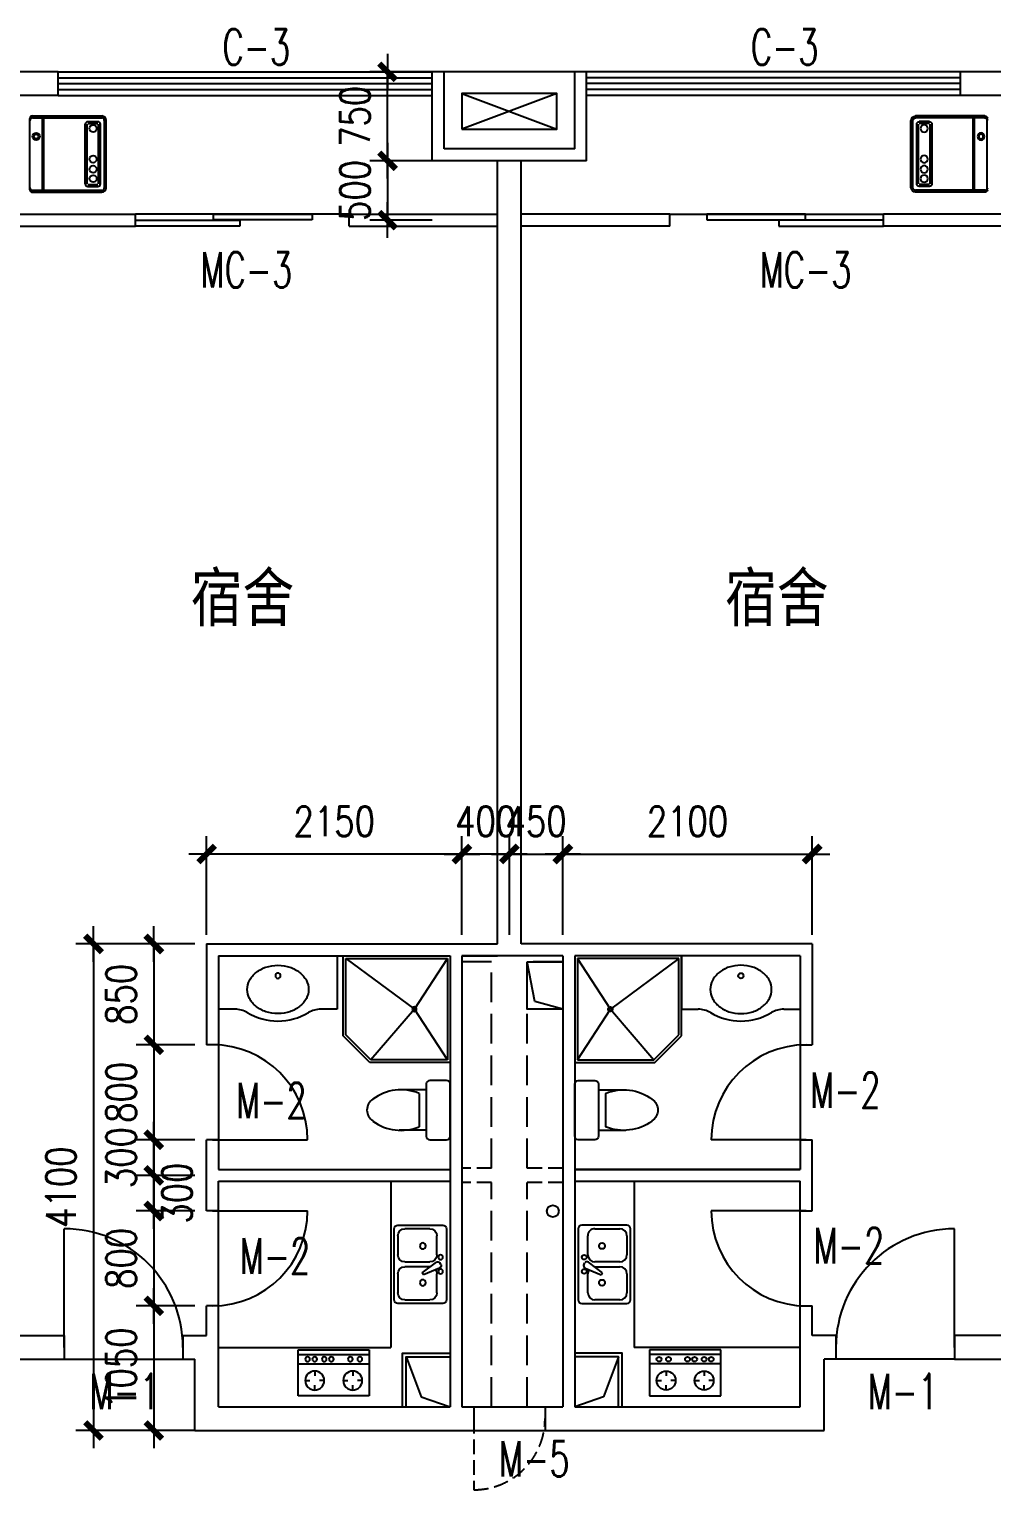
# Model space of a CAD drawing. Extents: x -357449 to -117302, y 127569 to 244935.
# Drawn here: x -317784 to -309677, y 182721 to 195030 of the extents above; entities that cross this region are included whole.
import ezdxf

# ---------------------------------------------------------------- set-up
doc = ezdxf.new("R2010")
doc.units = 0
doc.header["$MEASUREMENT"] = 0
doc.linetypes.add('DASH', pattern=[0.35, 0.25, -0.1])
doc.layers.get('0').update_dxf_attribs({"linetype": 'CONTINUOUS'})
doc.layers.get('DEFPOINTS').update_dxf_attribs({"linetype": 'CONTINUOUS'})
for name, color, linetype in [('1', 8, 'CONTINUOUS'), ('DIM', 7, 'CONTINUOUS'), ('F', 31, 'CONTINUOUS'), ('JAJU', 8, 'CONTINUOUS'), ('WALL', 1, 'CONTINUOUS'), ('WINDOW', 4, 'CONTINUOUS'), ('WINDOWS', 4, 'CONTINUOUS'), ('阳台', 4, 'CONTINUOUS')]:
    doc.layers.add(name, color=color, linetype=linetype)
doc.styles.add('CHINA', font='SimSun.ttf', dxfattribs={"width": 0.85, "height": 150})
doc.styles.add('DIM_FONT', font='SIMPLEX.shx', dxfattribs={"width": 0.8})
doc.styles.add('FS', font='txt.shx', dxfattribs={"width": 0.66, "height": 150, "bigfont": 'fs.shx'})
doc.dimstyles.get("Standard").update_dxf_attribs({"dimtxt": 375, "dimasz": 1, "dimexe": 150, "dimexo": 0, "dimgap": 200, "dimtad": 1, "dimdec": 0, "dimzin": 0, "dimdsep": 46, "dimtxsty": 'DIM_FONT', "dimblk1": '_DIMX', "dimblk2": '_DIMX', "dimsah": 1, "dimcen": 200, "dimclrd": 256, "dimclre": 256, "dimclrt": 4, "dimadec": 0, "dimazin": 0, "dimtfac": 1, "dimtdec": 0, "dimtix": 1, "dimtmove": 2, "dimatfit": 3, "dimldrblk": '_DIMX', "dimfxl": 0, "dimtolj": 1, "dimtzin": 0, "dimarcsym": 0})

# ---------------------------------------------------------------- blocks, each defined once
blk = doc.blocks.new('A$C58910DAE')
for p, q in [((0, 600), (0, 0)), ((390, 600), (0, 600)), ((130, 540), (130, 500)), ((270, 0), (270, 600)), ((350, 0), (350, 600)), ((390, 0), (390, 600)), ((50, 460), (90, 460)), ((130, 380), (130, 420)), ((210, 460), (170, 460)), ((50, 140), (90, 140)), ((130, 220), (130, 180)), ((210, 140), (170, 140)), ((0, 0), (390, 0)), ((130, 60), (130, 100))]:
    blk.add_line(p, q)
for centre, radius in [((130, 460), 80), ((310, 520), 20), ((310, 440), 20), ((310, 280), 20), ((130, 140), 80), ((310, 220), 20), ((310, 140), 20), ((310, 80), 20)]:
    blk.add_circle(centre, radius)
blk = doc.blocks.new('_DIMX')
blk.add_line((-150, 0), (150, 0))
at = {"const_width": 50}
blk.add_lwpolyline([(-70, -70), (70, 70)], dxfattribs=at)
blk = doc.blocks.new('*D943')
at = {"linetype": 'ByBlock'}
for p, q in [((-293754, 225887), (-294757, 225887)), ((-294607, 225886), (-294607, 221788)), ((-293754, 221787), (-294757, 221787))]:
    blk.add_line(p, q, dxfattribs=at)
at = {"layer": 'DEFPOINTS', "color": 0, "linetype": 'ByBlock'}
for p in [(-293754, 225887), (-294607, 221787), (-293754, 221787)]:
    blk.add_point(p, dxfattribs=at)
at = {"linetype": 'ByBlock'}
for p, rotation in [((-294607, 225887), 90), ((-294607, 221787), 270)]:
    blk.add_blockref('_DIMX', p, dxfattribs=dict(at, rotation=rotation))
at = {"color": 4, "linetype": 'ByBlock', "insert": (-294882, 223837), "char_height": 250, "attachment_point": 5, "rotation": 90, "style": 'DIM_FONT'}
blk.add_mtext('\\A1;4100', dxfattribs=at)
blk = doc.blocks.new('*D937')
at = {"linetype": 'ByBlock'}
for p, q in [((-293754, 222837), (-294249, 222837)), ((-294099, 222836), (-294099, 221788)), ((-293754, 221787), (-294249, 221787))]:
    blk.add_line(p, q, dxfattribs=at)
at = {"layer": 'DEFPOINTS', "color": 0, "linetype": 'ByBlock'}
for p in [(-293754, 222837), (-294099, 221787), (-293754, 221787)]:
    blk.add_point(p, dxfattribs=at)
at = {"linetype": 'ByBlock'}
for p, rotation in [((-294099, 222837), 90), ((-294099, 221787), 270)]:
    blk.add_blockref('_DIMX', p, dxfattribs=dict(at, rotation=rotation))
at = {"color": 4, "linetype": 'ByBlock', "insert": (-294374, 222312), "char_height": 250, "attachment_point": 5, "rotation": 90, "style": 'DIM_FONT'}
blk.add_mtext('\\A1;1050', dxfattribs=at)
blk = doc.blocks.new('*D895')
at = {"linetype": 'ByBlock'}
for p, q in [((-293654, 225965), (-293654, 226795)), ((-291504, 225965), (-291504, 226795)), ((-291505, 226645), (-293653, 226645))]:
    blk.add_line(p, q, dxfattribs=at)
at = {"layer": 'DEFPOINTS', "color": 0, "linetype": 'ByBlock'}
for p in [(-293654, 226645), (-293654, 225965), (-291504, 225965)]:
    blk.add_point(p, dxfattribs=at)
at = {"linetype": 'ByBlock', "rotation": 180}
blk.add_blockref('_DIMX', (-293654, 226645), dxfattribs=at)
at = {"linetype": 'ByBlock'}
blk.add_blockref('_DIMX', (-291504, 226645), dxfattribs=at)
at = {"color": 4, "linetype": 'ByBlock', "insert": (-292579, 226920), "char_height": 250, "attachment_point": 5, "style": 'DIM_FONT'}
blk.add_mtext('\\A1;2150', dxfattribs=at)
blk = doc.blocks.new('*D942')
at = {"linetype": 'ByBlock'}
for p, q in [((-293754, 223937), (-294249, 223937)), ((-294099, 223938), (-294099, 223939)), ((-294099, 223937), (-294099, 223637)), ((-294099, 223937), (-294099, 223637)), ((-293754, 223637), (-294249, 223637)), ((-294099, 223636), (-294099, 223635))]:
    blk.add_line(p, q, dxfattribs=at)
at = {"layer": 'DEFPOINTS', "color": 0, "linetype": 'ByBlock'}
for p in [(-293754, 223937), (-294099, 223637), (-293754, 223637)]:
    blk.add_point(p, dxfattribs=at)
at = {"linetype": 'ByBlock'}
for p, rotation in [((-294099, 223937), 270), ((-294099, 223637), 90)]:
    blk.add_blockref('_DIMX', p, dxfattribs=dict(at, rotation=rotation))
at = {"color": 4, "linetype": 'ByBlock', "insert": (-293904, 223787), "char_height": 250, "attachment_point": 5, "rotation": 90, "style": 'DIM_FONT'}
blk.add_mtext('\\A1;300', dxfattribs=at)
blk = doc.blocks.new('*D941')
at = {"linetype": 'ByBlock'}
for p, q in [((-293754, 223637), (-294249, 223637)), ((-294099, 223638), (-294099, 223639)), ((-294099, 223637), (-294099, 222837)), ((-293754, 222837), (-294249, 222837)), ((-294099, 222836), (-294099, 222835))]:
    blk.add_line(p, q, dxfattribs=at)
at = {"layer": 'DEFPOINTS', "color": 0, "linetype": 'ByBlock'}
for p in [(-293754, 223637), (-294099, 222837), (-293754, 222837)]:
    blk.add_point(p, dxfattribs=at)
at = {"linetype": 'ByBlock'}
for p, rotation in [((-294099, 223637), 270), ((-294099, 222837), 90)]:
    blk.add_blockref('_DIMX', p, dxfattribs=dict(at, rotation=rotation))
at = {"color": 4, "linetype": 'ByBlock', "insert": (-294374, 223237), "char_height": 250, "attachment_point": 5, "rotation": 90, "style": 'DIM_FONT'}
blk.add_mtext('\\A1;800', dxfattribs=at)
blk = doc.blocks.new('*D940')
at = {"linetype": 'ByBlock'}
for p, q in [((-293754, 224237), (-294249, 224237)), ((-294099, 224238), (-294099, 224239)), ((-294099, 224237), (-294099, 223937)), ((-293754, 223937), (-294249, 223937)), ((-294099, 223936), (-294099, 223935))]:
    blk.add_line(p, q, dxfattribs=at)
at = {"layer": 'DEFPOINTS', "color": 0, "linetype": 'ByBlock'}
for p in [(-293754, 224237), (-294099, 223937), (-293754, 223937)]:
    blk.add_point(p, dxfattribs=at)
at = {"linetype": 'ByBlock'}
for p, rotation in [((-294099, 224237), 270), ((-294099, 223937), 90)]:
    blk.add_blockref('_DIMX', p, dxfattribs=dict(at, rotation=rotation))
at = {"color": 4, "linetype": 'ByBlock', "insert": (-294374, 224087), "char_height": 250, "attachment_point": 5, "rotation": 90, "style": 'DIM_FONT'}
blk.add_mtext('\\A1;300', dxfattribs=at)
blk = doc.blocks.new('*D939')
at = {"linetype": 'ByBlock'}
for p, q in [((-293754, 225037), (-294249, 225037)), ((-294099, 225038), (-294099, 225039)), ((-294099, 225037), (-294099, 224237)), ((-293754, 224237), (-294249, 224237)), ((-294099, 224236), (-294099, 224235))]:
    blk.add_line(p, q, dxfattribs=at)
at = {"layer": 'DEFPOINTS', "color": 0, "linetype": 'ByBlock'}
for p in [(-293754, 225037), (-294099, 224237), (-293754, 224237)]:
    blk.add_point(p, dxfattribs=at)
at = {"linetype": 'ByBlock'}
for p, rotation in [((-294099, 225037), 270), ((-294099, 224237), 90)]:
    blk.add_blockref('_DIMX', p, dxfattribs=dict(at, rotation=rotation))
at = {"color": 4, "linetype": 'ByBlock', "insert": (-294374, 224637), "char_height": 250, "attachment_point": 5, "rotation": 90, "style": 'DIM_FONT'}
blk.add_mtext('\\A1;800', dxfattribs=at)
blk = doc.blocks.new('*D938')
at = {"linetype": 'ByBlock'}
for p, q in [((-293754, 225887), (-294249, 225887)), ((-294099, 225886), (-294099, 225038)), ((-293754, 225037), (-294249, 225037))]:
    blk.add_line(p, q, dxfattribs=at)
at = {"layer": 'DEFPOINTS', "color": 0, "linetype": 'ByBlock'}
for p in [(-293754, 225887), (-294099, 225037), (-293754, 225037)]:
    blk.add_point(p, dxfattribs=at)
at = {"linetype": 'ByBlock'}
for p, rotation in [((-294099, 225887), 90), ((-294099, 225037), 270)]:
    blk.add_blockref('_DIMX', p, dxfattribs=dict(at, rotation=rotation))
at = {"color": 4, "linetype": 'ByBlock', "insert": (-294374, 225462), "char_height": 250, "attachment_point": 5, "rotation": 90, "style": 'DIM_FONT'}
blk.add_mtext('\\A1;850', dxfattribs=at)
blk = doc.blocks.new('A$C5E2968BE')
for p, q in [((622, 643), (38, 643)), ((622, 627), (38, 627)), ((525, 627), (525, 16)), ((536, 627), (536, 16)), ((643, 622), (643, 21)), ((0, 606), (0, 38)), ((16, 606), (16, 38)), ((48, 573), (48, 70)), ((64, 573), (64, 70)), ((155, 595), (70, 595)), ((155, 579), (70, 579)), ((161, 573), (161, 70)), ((177, 573), (177, 70)), ((622, 16), (38, 16)), ((622, 0), (38, 0)), ((155, 64), (70, 64)), ((155, 48), (70, 48))]:
    blk.add_line(p, q)
for centre, radius in [((111, 529), 30), ((111, 449), 30), ((111, 364), 30), ((111, 106), 30), ((590, 173), 30), ((590, 173), 19.3)]:
    blk.add_circle(centre, radius)
for centre, radius, start, end in [((38, 606), 37.5, 90, 180), ((38, 606), 21.4, 90, 180), ((622, 622), 21.4, 0, 90), ((622, 606), 21.4, 0, 90), ((70, 573), 21.4, 90, 180), ((155, 573), 21.4, 0, 90), ((38, 38), 37.5, 180, 270), ((38, 38), 21.4, 180, 270), ((70, 70), 21.4, 180, 270), ((155, 70), 21.4, 270, 0), ((622, 38), 21.4, 270, 0), ((622, 21), 21.4, 270, 0)]:
    blk.add_arc(centre, radius, start, end)
blk = doc.blocks.new('A$C6F837C5C')
at = {"layer": '1'}
blk.add_lwpolyline([(259, 407, 0.078966), (157, 391, 0.088152), (76, 347, 0.105269), (19, 279, 0.121685), (0, 203, 0.121685), (19, 128, 0.105269), (76, 60, 0.088152), (157, 16, 0.078966), (259, 0, 0.078966), (360, 16, 0.088152), (441, 60, 0.105269), (498, 128, 0.121685), (517, 203, 0.121685), (498, 279, 0.105269), (441, 347, 0.088152), (360, 391, 0.078966)], format="xyb", close=True, dxfattribs=at)
blk.add_circle((259, 88), 22, dxfattribs=at)
blk = doc.blocks.new('*D898')
at = {"linetype": 'ByBlock'}
for p, q in [((-290654, 225965), (-290654, 226795)), ((-288554, 225965), (-288554, 226795)), ((-290653, 226645), (-288555, 226645))]:
    blk.add_line(p, q, dxfattribs=at)
at = {"layer": 'DEFPOINTS', "color": 0, "linetype": 'ByBlock'}
for p in [(-288554, 226645), (-290654, 225965), (-288554, 225965)]:
    blk.add_point(p, dxfattribs=at)
at = {"linetype": 'ByBlock', "rotation": 180}
blk.add_blockref('_DIMX', (-290654, 226645), dxfattribs=at)
at = {"linetype": 'ByBlock'}
blk.add_blockref('_DIMX', (-288554, 226645), dxfattribs=at)
at = {"color": 4, "linetype": 'ByBlock', "insert": (-289604, 226920), "char_height": 250, "attachment_point": 5, "style": 'DIM_FONT'}
blk.add_mtext('\\A1;2100', dxfattribs=at)
blk = doc.blocks.new('A$C13156595')
for p, q in [((900, 900), (0, 900)), ((0, 900), (0, 0)), ((877, 877), (22, 877)), ((22, 877), (22, 22)), ((300, 450), (22, 877)), ((877, 877), (300, 450)), ((877, 234), (877, 877)), ((900, 225), (900, 900)), ((22, 22), (300, 450)), ((300, 450), (666, 22)), ((666, 22), (877, 234)), ((675, 0), (900, 225)), ((0, 0), (675, 0)), ((22, 22), (666, 22))]:
    blk.add_line(p, q)
blk.add_circle((300, 450), 18.7)
blk = doc.blocks.new('A$C571F03B5')
for p, q in [((170, 500), (30, 500)), ((0, 470), (0, 30)), ((200, 30), (200, 470)), ((200, 420), (430, 420)), ((260, 110), (260, 390)), ((30, 0), (170, 0)), ((200, 80), (430, 80))]:
    blk.add_line(p, q)
for centre, radius, start, end in [((30, 470), 30, 90, 180), ((170, 470), 30, 0, 90), ((413, 23), 398, 53.3619, 112.5495), ((590, 250), 110, 303.4509, 56.5491), ((413, 477), 398, 247.4505, 306.6381), ((30, 30), 30, 180, 270), ((170, 30), 30, 270, 0)]:
    blk.add_arc(centre, radius, start, end)
at = {"style": 'DIM_FONT', "text_generation_flag": 4, "width": 0.8, "flags": 9}
for tag in ['YSIZE', 'XSIZE']:
    blk.add_attdef(tag, (0, 250), '', height=0.5, rotation=90, dxfattribs=at)
blk = doc.blocks.new('A$C54757736')
for p, q in [((0, 410), (0, 30)), ((630, 440), (30, 440)), ((299, 382), (241, 246)), ((328, 393), (342, 385)), ((660, 30), (660, 410)), ((30, 90), (30, 300)), ((90, 360), (250, 360)), ((241, 246), (259, 236)), ((259, 236), (347, 355)), ((310, 299), (310, 90)), ((350, 90), (350, 300)), ((410, 360), (570, 360)), ((630, 300), (630, 90)), ((250, 30), (90, 30)), ((570, 30), (410, 30)), ((30, 0), (630, 0))]:
    blk.add_line(p, q)
for centre, radius in [((270, 390), 20), ((390, 390), 20), ((175, 240), 25), ((485, 240), 25)]:
    blk.add_circle(centre, radius)
for centre, radius, start, end in [((30, 410), 30, 90, 180), ((318, 375), 20, 60, 159.4623), ((332, 367), 20, 320.5377, 60), ((630, 410), 30, 360, 90), ((90, 300), 60, 90, 180), ((250, 300), 60, 56.607, 90), ((410, 300), 60, 90, 180), ((570, 300), 60, 360, 90), ((30, 30), 30, 180, 270), ((90, 90), 60, 180, 270), ((250, 90), 60, 270, 360), ((410, 90), 60, 180, 270), ((570, 90), 60, 270, 360), ((630, 30), 30, 270, 360)]:
    blk.add_arc(centre, radius, start, end)
blk = doc.blocks.new('*D897')
at = {"linetype": 'ByBlock'}
for p, q in [((-291104, 225965), (-291104, 226795)), ((-290654, 225965), (-290654, 226795)), ((-291105, 226645), (-291106, 226645)), ((-291104, 226645), (-290654, 226645)), ((-290653, 226645), (-290652, 226645))]:
    blk.add_line(p, q, dxfattribs=at)
at = {"layer": 'DEFPOINTS', "color": 0, "linetype": 'ByBlock'}
for p in [(-290654, 226645), (-291104, 225965), (-290654, 225965)]:
    blk.add_point(p, dxfattribs=at)
at = {"linetype": 'ByBlock'}
blk.add_blockref('_DIMX', (-291104, 226645), dxfattribs=at)
at = {"linetype": 'ByBlock', "rotation": 180}
blk.add_blockref('_DIMX', (-290654, 226645), dxfattribs=at)
at = {"color": 4, "linetype": 'ByBlock', "insert": (-290879, 226920), "char_height": 250, "attachment_point": 5, "style": 'DIM_FONT'}
blk.add_mtext('\\A1;450', dxfattribs=at)
blk = doc.blocks.new('*D896')
at = {"linetype": 'ByBlock'}
for p, q in [((-291504, 225965), (-291504, 226795)), ((-291104, 225965), (-291104, 226795)), ((-291505, 226645), (-291506, 226645)), ((-291104, 226645), (-291504, 226645)), ((-291103, 226645), (-291102, 226645))]:
    blk.add_line(p, q, dxfattribs=at)
at = {"layer": 'DEFPOINTS', "color": 0, "linetype": 'ByBlock'}
for p in [(-291504, 226645), (-291504, 225965), (-291104, 225965)]:
    blk.add_point(p, dxfattribs=at)
at = {"linetype": 'ByBlock'}
blk.add_blockref('_DIMX', (-291504, 226645), dxfattribs=at)
at = {"linetype": 'ByBlock', "rotation": 180}
blk.add_blockref('_DIMX', (-291104, 226645), dxfattribs=at)
at = {"color": 4, "linetype": 'ByBlock', "insert": (-291304, 226920), "char_height": 250, "attachment_point": 5, "style": 'DIM_FONT'}
blk.add_mtext('\\A1;400', dxfattribs=at)
blk = doc.blocks.new('*D1077')
at = {"linetype": 'ByBlock'}
for p, q in [((-291754, 232487), (-292280, 232487)), ((-292130, 232488), (-292130, 232489)), ((-292130, 232487), (-292130, 231987)), ((-291754, 231987), (-292280, 231987)), ((-292130, 231986), (-292130, 231985))]:
    blk.add_line(p, q, dxfattribs=at)
at = {"layer": 'DEFPOINTS', "color": 0, "linetype": 'ByBlock'}
for p in [(-291754, 232487), (-292130, 231987), (-291754, 231987)]:
    blk.add_point(p, dxfattribs=at)
at = {"linetype": 'ByBlock'}
for p, rotation in [((-292130, 232487), 270), ((-292130, 231987), 90)]:
    blk.add_blockref('_DIMX', p, dxfattribs=dict(at, rotation=rotation))
at = {"color": 4, "linetype": 'ByBlock', "insert": (-292405, 232237), "char_height": 250, "attachment_point": 5, "rotation": 90, "style": 'DIM_FONT'}
blk.add_mtext('\\A1;500', dxfattribs=at)
blk = doc.blocks.new('*D1059')
at = {"linetype": 'ByBlock'}
for p, q in [((-291754, 233237), (-292280, 233237)), ((-292130, 233238), (-292130, 233239)), ((-292130, 232487), (-292130, 233237)), ((-291754, 232487), (-292280, 232487)), ((-292130, 232486), (-292130, 232485))]:
    blk.add_line(p, q, dxfattribs=at)
at = {"layer": 'DEFPOINTS', "color": 0, "linetype": 'ByBlock'}
for p in [(-292130, 233237), (-291754, 233237), (-291754, 232487)]:
    blk.add_point(p, dxfattribs=at)
at = {"linetype": 'ByBlock'}
for p, rotation in [((-292130, 233237), 270), ((-292130, 232487), 90)]:
    blk.add_blockref('_DIMX', p, dxfattribs=dict(at, rotation=rotation))
at = {"color": 4, "linetype": 'ByBlock', "insert": (-292405, 232862), "char_height": 250, "attachment_point": 5, "rotation": 90, "style": 'DIM_FONT'}
blk.add_mtext('\\A1;750', dxfattribs=at)

msp = doc.modelspace()

# ---------------------------------------------------------------- linework, layer by layer
at = {"layer": '1'}
for p, q in [((-314139.36, 194486.94), (-313339.36, 194186.94)), ((-313339.36, 194486.94), (-314139.36, 194186.94)), ((-315189.36, 187221.04), (-315189.36, 186771.04)), ((-312289.36, 187221.04), (-312289.36, 186771.04)), ((-316049.91, 186771.04), (-316189.36, 186771.04)), ((-315189.36, 186771.04), (-315328.8, 186771.04)), ((-312289.36, 186771.04), (-312149.91, 186771.04)), ((-311428.8, 186771.04), (-311289.36, 186771.04)), ((-314739.36, 185321.04), (-314739.36, 183921.04)), ((-312689.36, 185321.04), (-312689.36, 183921.04)), ((-316189.36, 183921.04), (-314739.36, 183921.04)), ((-311289.36, 183921.04), (-312689.36, 183921.04)), ((-314609.36, 183841.04), (-314481.52, 183505.49)), ((-312819.36, 183841.04), (-312947.2, 183505.49)), ((-314481.52, 183505.49), (-314239.36, 183421.04)), ((-314039.36, 183421.04), (-314039.36, 183221.04)), ((-313439.36, 183421.04), (-313439.36, 183221.04)), ((-312947.2, 183505.49), (-313189.36, 183421.04))]:
    msp.add_line(p, q, dxfattribs=at)
msp.add_lwpolyline([(-314139.36, 194186.94), (-313339.36, 194186.94), (-313339.36, 194486.94), (-314139.36, 194486.94)], close=True, dxfattribs=at)
for points in [[(-314639.36, 183421.04), (-314639.36, 183421.04), (-314639.36, 183871.04), (-314239.36, 183871.04)], [(-314609.36, 183421.04), (-314609.36, 183841.04), (-314239.36, 183841.04)], [(-312789.36, 183421.04), (-312789.36, 183421.04), (-312789.36, 183871.04), (-313189.36, 183871.04)], [(-312819.36, 183421.04), (-312819.36, 183841.04), (-313189.36, 183841.04)]]:
    msp.add_lwpolyline(points, dxfattribs=at)
for centre, radius, start, end in [((-316049.91, 186571.04), 200, 58.997281, 90), ((-315689.36, 187171.04), 500, 238.997281, 301.002719), ((-315328.8, 186571.04), 200, 90, 121.002719), ((-312149.91, 186571.04), 200, 58.997281, 90), ((-311789.36, 187171.04), 500, 238.997281, 301.002719), ((-311428.8, 186571.04), 200, 90, 121.002719)]:
    msp.add_arc(centre, radius, start, end, dxfattribs=at)
at = {"layer": 'DIM'}
msp.add_circle((-313373.69, 185068.88), 50, dxfattribs=at)
at = {"layer": 'JAJU', "color": 8}
for p, q in [((-317539.36, 194521.04), (-314389.36, 194521.04)), ((-309939.36, 194521.04), (-313089.36, 194521.04)), ((-317539.36, 194471.04), (-314389.36, 194471.04)), ((-309939.36, 194471.04), (-313089.36, 194471.04))]:
    msp.add_line(p, q, dxfattribs=at)
at = {"layer": 'WALL'}
for p, q in [((-317539.36, 194671.04), (-318639.36, 194671.04)), ((-317539.36, 194471.04), (-317539.36, 194671.04)), ((-314289.36, 194671.04), (-314389.36, 194671.04)), ((-314389.36, 193921.04), (-314389.36, 194671.04)), ((-314289.36, 194021.04), (-314289.36, 194671.04)), ((-313089.36, 194671.04), (-313189.36, 194671.04)), ((-313189.36, 194021.04), (-313189.36, 194671.04)), ((-313089.36, 193921.04), (-313089.36, 194671.04)), ((-308539.36, 194671.04), (-309939.36, 194671.04)), ((-309939.36, 194471.04), (-309939.36, 194671.04)), ((-317539.36, 194471.04), (-318139.36, 194471.04)), ((-309339.36, 194471.04), (-309939.36, 194471.04)), ((-313189.36, 194021.04), (-314289.36, 194021.04)), ((-313089.36, 193921.04), (-314389.36, 193921.04)), ((-313839.36, 187321.04), (-313839.36, 193921.04)), ((-313639.36, 187321.04), (-313639.36, 193921.04)), ((-316289.36, 187321.04), (-316289.36, 186471.04)), ((-316289.36, 187321.04), (-313839.36, 187321.04)), ((-316189.36, 187221.04), (-314239.36, 187221.04)), ((-316189.36, 187221.04), (-316189.36, 186471.04)), ((-314239.36, 187221.04), (-314239.36, 183421.04)), ((-314139.36, 187221.04), (-314139.36, 183421.04)), ((-313289.36, 187221.04), (-314139.36, 187221.04)), ((-314139.36, 187221.04), (-313839.36, 187221.04)), ((-311189.36, 187321.04), (-313639.36, 187321.04)), ((-313289.36, 187221.04), (-313289.36, 183421.04)), ((-313189.36, 187221.04), (-313189.36, 183421.04)), ((-311289.36, 187221.04), (-313189.36, 187221.04)), ((-311289.36, 187221.04), (-311289.36, 186471.04)), ((-311189.36, 187321.04), (-311189.36, 186471.04)), ((-316189.36, 186471.04), (-316289.36, 186471.04)), ((-311289.36, 186471.04), (-311189.36, 186471.04)), ((-316189.36, 185671.04), (-316289.36, 185671.04)), ((-316289.36, 185071.04), (-316289.36, 185671.04)), ((-316189.36, 185671.04), (-316189.36, 185421.04)), ((-311289.36, 185671.04), (-311189.36, 185671.04)), ((-311289.36, 185671.04), (-311289.36, 185421.04)), ((-311189.36, 185071.04), (-311189.36, 185671.04)), ((-316189.36, 185421.04), (-314239.36, 185421.04)), ((-313189.36, 185421.04), (-311289.36, 185421.04)), ((-311289.36, 185421.04), (-313189.36, 185421.04)), ((-316189.36, 185321.04), (-314239.36, 185321.04)), ((-316189.36, 185071.04), (-316189.36, 185321.04)), ((-313189.36, 185321.04), (-311289.36, 185321.04)), ((-311289.36, 185071.04), (-311289.36, 185321.04)), ((-316189.36, 185071.04), (-316289.36, 185071.04)), ((-311289.36, 185071.04), (-311189.36, 185071.04)), ((-316189.36, 184271.04), (-316289.36, 184271.04)), ((-316289.36, 184021.04), (-316289.36, 184271.04)), ((-316189.36, 183421.04), (-316189.36, 184271.04)), ((-311289.36, 183421.04), (-311289.36, 184271.04)), ((-311289.36, 184271.04), (-311189.36, 184271.04)), ((-311189.36, 184021.04), (-311189.36, 184271.04)), ((-318139.36, 184021.04), (-317489.36, 184021.04)), ((-317489.36, 184021.04), (-317489.36, 183821.04)), ((-316489.36, 184021.04), (-316289.36, 184021.04)), ((-316489.36, 184021.04), (-316489.36, 183821.04)), ((-310989.36, 184021.04), (-311189.36, 184021.04)), ((-310989.36, 184021.04), (-310989.36, 183821.04)), ((-309339.36, 184021.04), (-309989.36, 184021.04)), ((-309989.36, 184021.04), (-309989.36, 183821.04)), ((-318989.36, 183821.04), (-317489.36, 183821.04)), ((-316489.36, 183821.04), (-316389.36, 183821.04)), ((-316389.36, 183221.04), (-316389.36, 183821.04)), ((-311089.36, 183221.04), (-311089.36, 183821.04)), ((-310989.36, 183821.04), (-311089.36, 183821.04)), ((-309989.36, 183821.04), (-308489.36, 183821.04)), ((-316189.36, 183421.04), (-314239.36, 183421.04)), ((-314139.36, 183421.04), (-313289.36, 183421.04)), ((-313189.36, 183421.04), (-311289.36, 183421.04)), ((-316389.36, 183221.04), (-311089.36, 183221.04))]:
    msp.add_line(p, q, dxfattribs=at)
at = {"layer": 'WINDOW'}
for p, q in [((-315089.36, 193471.04), (-316889.36, 193471.04)), ((-312389.36, 193471.04), (-310589.36, 193471.04))]:
    msp.add_line(p, q, dxfattribs=at)
at = {"layer": 'WINDOWS'}
for p, q in [((-317539.36, 194671.04), (-314389.36, 194671.04)), ((-317539.36, 194621.04), (-314389.36, 194621.04)), ((-313189.36, 194671.04), (-314289.36, 194671.04)), ((-309939.36, 194671.04), (-313089.36, 194671.04)), ((-309939.36, 194621.04), (-313089.36, 194621.04)), ((-317539.36, 194571.04), (-314389.36, 194571.04)), ((-309939.36, 194571.04), (-313089.36, 194571.04)), ((-318139.36, 193471.04), (-316889.36, 193471.04)), ((-318139.36, 193371.04), (-316889.36, 193371.04)), ((-316889.36, 193371.04), (-316889.36, 193471.04)), ((-315089.36, 193371.04), (-315089.36, 193471.04)), ((-315089.36, 193471.04), (-313839.36, 193471.04)), ((-315089.36, 193371.04), (-313839.36, 193371.04)), ((-312389.36, 193471.04), (-313639.36, 193471.04)), ((-312389.36, 193371.04), (-313639.36, 193371.04)), ((-312389.36, 193371.04), (-312389.36, 193471.04)), ((-309339.36, 193471.04), (-310589.36, 193471.04)), ((-310589.36, 193371.04), (-310589.36, 193471.04)), ((-309339.36, 193371.04), (-310589.36, 193371.04)), ((-313526.26, 186836.76), (-313589.36, 187171.04)), ((-313289.36, 186771.04), (-313526.26, 186836.76)), ((-316189.36, 186471.04), (-316189.36, 185671.04)), ((-311289.36, 186471.04), (-311289.36, 185671.04)), ((-316239.36, 185671.04), (-315439.36, 185671.04)), ((-311239.36, 185671.04), (-312039.36, 185671.04)), ((-316239.36, 185071.04), (-315439.36, 185071.04)), ((-316189.36, 184271.04), (-316189.36, 185071.04)), ((-311239.36, 185071.04), (-312039.36, 185071.04)), ((-311289.36, 184271.04), (-311289.36, 185071.04)), ((-317489.36, 183921.04), (-317489.36, 184921.04)), ((-309989.36, 183921.04), (-309989.36, 184921.04)), ((-317489.36, 183821.04), (-316489.36, 183821.04)), ((-309989.36, 183821.04), (-310989.36, 183821.04))]:
    msp.add_line(p, q, dxfattribs=at)
for points in [[(-316009.67, 193371.04), (-316889.36, 193371.04), (-316889.36, 193419.78), (-316009.67, 193419.78)], [(-315401.68, 193422.31), (-316231.82, 193422.31), (-316231.82, 193471.04), (-315401.68, 193471.04)], [(-312077.03, 193422.31), (-311246.9, 193422.31), (-311246.9, 193471.04), (-312077.03, 193471.04)], [(-311469.05, 193371.04), (-310589.36, 193371.04), (-310589.36, 193419.78), (-311469.05, 193419.78)], [(-313589.36, 187171.04), (-313289.36, 187171.04), (-313289.36, 186771.04), (-313589.36, 186771.04)]]:
    msp.add_lwpolyline(points, close=True, dxfattribs=at)
for centre, radius, start, end in [((-316239.36, 185671.04), 800, 0, 90), ((-311239.36, 185671.04), 800, 90, 180), ((-316239.36, 185071.04), 800, 270, 0), ((-311239.36, 185071.04), 800, 180, 270), ((-317489.36, 183921.04), 1000, 0, 90), ((-309989.36, 183921.04), 1000, 90, 180)]:
    msp.add_arc(centre, radius, start, end, dxfattribs=at)
at = {"layer": '阳台', "color": 8, "linetype": 'DASH', "ltscale": 1000}
for p, q in [((-313889.36, 187171.04), (-314139.36, 187171.04)), ((-313889.36, 185431.04), (-313889.36, 187171.04)), ((-313289.36, 187171.04), (-313589.36, 187171.04)), ((-313589.36, 185431.04), (-313589.36, 187171.04)), ((-313889.36, 183421.04), (-313889.36, 185311.04)), ((-313589.36, 183421.04), (-313589.36, 185311.04))]:
    msp.add_line(p, q, dxfattribs=at)
at = {"layer": '阳台', "color": 8, "linetype": 'DASH', "ltscale": 500}
for p, q in [((-313889.36, 185431.04), (-314139.36, 185431.04)), ((-313289.36, 185431.04), (-313589.36, 185431.04)), ((-313889.36, 185311.04), (-314139.36, 185311.04)), ((-313289.36, 185311.04), (-313589.36, 185311.04)), ((-314039.36, 183321.04), (-314039.36, 182721.04))]:
    msp.add_line(p, q, dxfattribs=at)
msp.add_arc((-314039.36, 183321.04), 600, 270, 0, dxfattribs=at)

# ---------------------------------------------------------------- block references
at = {"layer": '1'}
for name, p, rotation in [('A$C5E2968BE', (-317135.22, 194298.83), 180), ('A$C6F837C5C', (-311530.86, 187141.04), 180), ('A$C571F03B5', (-314239.36, 186171.04), 180), ('A$C54757736', (-312719.36, 184291.04), 90), ('A$C58910DAE', (-311959.36, 183511.45), 90)]:
    msp.add_blockref(name, p, dxfattribs=dict(at, rotation=rotation))
at = {"layer": '1', "xscale": -1}
for name, p, rotation in [('A$C5E2968BE', (-310357.15, 194298.83), 180), ('A$C6F837C5C', (-315947.86, 187141.04), 180), ('A$C571F03B5', (-313189.36, 186171.04), 180), ('A$C54757736', (-314709.36, 184291.04), 270), ('A$C58910DAE', (-315519.36, 183511.45), 270)]:
    msp.add_blockref(name, p, dxfattribs=dict(at, rotation=rotation))
msp.add_blockref('A$C13156595', (-314239.36, 186321.04), dxfattribs=at)
at = {"layer": '1'}
msp.add_blockref('A$C13156595', (-313189.36, 186321.04), dxfattribs=at)

# ---------------------------------------------------------------- texts
at = {"layer": 'DIM', "style": 'CHINA', "width": 0.8}
for p in [(-316423.94, 190042.55), (-311923.94, 190042.55)]:
    msp.add_text('宿舍', height=400, dxfattribs=at).set_placement(p)
at = {"layer": 'F', "style": 'FS', "width": 0.66}
for s, p in [('C-3', (-316155.47, 194729.58)), ('C-3', (-311705.47, 194729.58)), ('MC-3', (-316341.3, 192851.96)), ('MC-3', (-311631.32, 192851.96)), ('M-2', (-311207.79, 185938.91)), ('M-2', (-316041.84, 185851.48)), ('M-2', (-311177.28, 184628.07)), ('M-2', (-316011.33, 184540.64)), ('M-1', (-317276.96, 183399.56)), ('M-1', (-310722.22, 183399.56)), ('M-5', (-313827.42, 182831.8))]:
    msp.add_text(s, height=300, dxfattribs=at).set_placement(p)

# ---------------------------------------------------------------- dimensions: what is measured, and where the dimension line sits
at = {"layer": 'WINDOW'}
for base, p1, p2, picture, middle in [((-314765.58, 194671.04), (-314389.36, 193921.04), (-314389.36, 194671.04), '*D1059', (-315040.58, 194296.04)), ((-314765.58, 193421.04), (-314389.36, 193921.04), (-314389.36, 193421.04), '*D1077', (-315040.58, 193671.04)), ((-316734.25, 186471.04), (-316389.36, 187321.04), (-316389.36, 186471.04), '*D938', (-317009.25, 186896.04)), ((-316734.25, 185671.04), (-316389.36, 186471.04), (-316389.36, 185671.04), '*D939', (-317009.25, 186071.04)), ((-316734.25, 185371.04), (-316389.36, 185671.04), (-316389.36, 185371.04), '*D940', (-317009.25, 185521.04)), ((-316734.25, 184271.04), (-316389.36, 185071.04), (-316389.36, 184271.04), '*D941', (-317009.25, 184671.04)), ((-316734.25, 183221.04), (-316389.36, 184271.04), (-316389.36, 183221.04), '*D937', (-317009.25, 183746.04))]:
    dim = msp.add_linear_dim(base=base, p1=p1, p2=p2, angle=90, dimstyle='Standard', override={"dimtxt": 250, "dimgap": 150, "dimblk": '_DIMX'}, dxfattribs=at)
    dim.commit()
    dim.dimension.update_dxf_attribs({"geometry": picture, "text_midpoint": middle, "insert": (-22635.49, -38566.22)})
dim = msp.add_linear_dim(base=(-316734.25, 185071.04), p1=(-316389.36, 185371.04), p2=(-316389.36, 185071.04), angle=90, dimstyle='Standard', override={"dimtxt": 250, "dimgap": 150, "dimblk": '_DIMX'}, dxfattribs=at)
dim.commit()
dim.dimension.update_dxf_attribs({"geometry": '*D942', "text_midpoint": (-316539.15, 185221.04), "dimtype": 160, "insert": (-22635.49, -38566.22)})
at = {"layer": 'WINDOWS'}
for base, p1, p2, angle, picture, middle in [((-316289.36, 188078.67), (-314139.36, 187399.08), (-316289.36, 187399.08), 180, '*D895', (-315214.36, 188353.67)), ((-314139.36, 188078.67), (-313739.36, 187399.08), (-314139.36, 187399.08), 180, '*D896', (-313939.36, 188353.67)), ((-313289.36, 188078.67), (-313739.36, 187399.08), (-313289.36, 187399.08), 180, '*D897', (-313514.36, 188353.67)), ((-311189.36, 188078.67), (-313289.36, 187399.08), (-311189.36, 187399.08), 180, '*D898', (-312239.36, 188353.67)), ((-317242.9, 183221.04), (-316389.36, 187321.04), (-316389.36, 183221.04), 90, '*D943', (-317517.9, 185271.04))]:
    dim = msp.add_linear_dim(base=base, p1=p1, p2=p2, angle=angle, dimstyle='Standard', override={"dimtxt": 250, "dimgap": 150, "dimblk": '_DIMX'}, dxfattribs=at)
    dim.commit()
    dim.dimension.update_dxf_attribs({"geometry": picture, "text_midpoint": middle, "insert": (-22635.49, -38566.22)})

doc.saveas('drawing.dxf')
